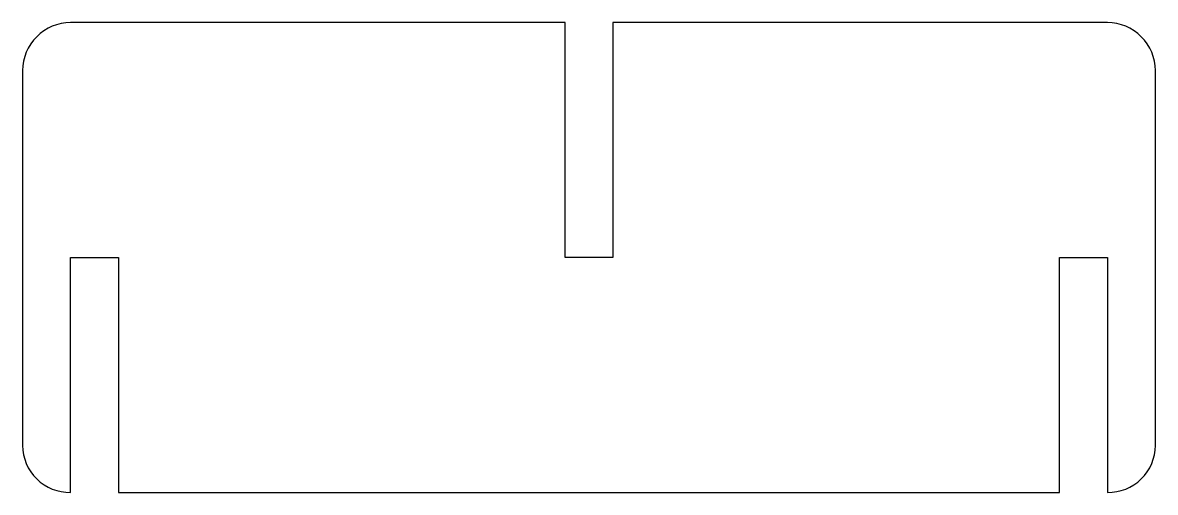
# Model space of a CAD drawing. Header units: millimetres. Extents: x -36.2 to 36.2, y -93.2 to -63.2.
import ezdxf

# ---------------------------------------------------------------- set-up
doc = ezdxf.new("R2010")
doc.units = ezdxf.units.MM
doc.layers.get('0').update_dxf_attribs({"linetype": 'CONTINUOUS'})

msp = doc.modelspace()

# ---------------------------------------------------------------- linework, layer by layer
msp.add_lwpolyline([(1.527, -78.176), (-1.528, -78.176), (-1.528, -63.176), (-33.115, -63.176, 0.414214), (-36.175, -66.236), (-36.175, -90.176, 0.420084), (-33.115, -93.175), (-33.115, -78.176), (-30.06, -78.176), (-30.06, -93.176), (30.06, -93.176), (30.06, -78.176), (33.115, -78.176), (33.115, -93.175, 0.420084), (36.175, -90.176), (36.175, -66.236, 0.414214), (33.115, -63.176), (1.527, -63.176)], format="xyb", close=True)

doc.saveas('drawing.dxf')
